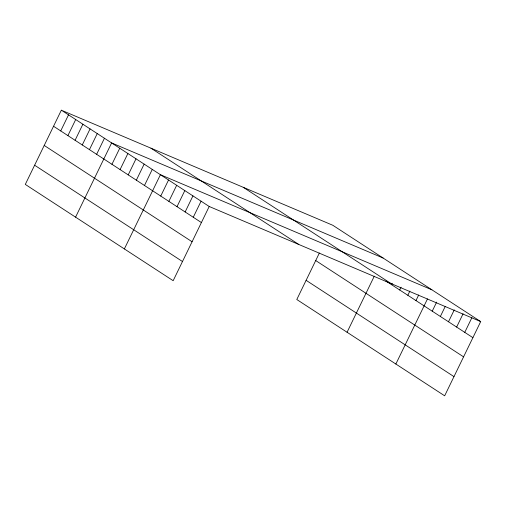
<?xml version="1.0" encoding="UTF-8"?>
<svg xmlns="http://www.w3.org/2000/svg" width="506" height="506" viewBox="0 0 506 506"><rect width="100%" height="100%" fill="white"/><g stroke="black" fill="none" stroke-linecap="round" stroke-linejoin="round"><path stroke-width="0.76" d="M61.34 110.188L25.3 184.412L173.166 280.71L209.206 206.486L61.34 110.188L332.834 225.29L480.7 321.588L444.66 395.812L296.794 299.514L319.375 253.013M60.72 130.934L68.525 114.862M67.905 135.608L75.704 119.542M75.084 140.288L82.889 124.217M82.269 144.969L90.068 128.897M89.448 149.643L97.253 133.571M96.633 154.324L104.432 138.252M75.577 217.156L111.617 142.926L383.112 258.028M111.946 164.292L119.751 148.226M120.08 169.592L127.879 153.52M128.208 174.886L136.013 158.814M136.342 180.187L144.147 164.115M144.476 185.481L152.281 169.409M124.368 248.933L160.415 174.709L431.903 289.811M160.744 196.075L168.542 180.003M168.871 201.369L176.676 185.297M177.005 206.669L184.81 190.598M185.139 211.963L192.944 195.892M193.273 217.257L201.078 201.192M347.065 332.259L374.307 276.156M391.568 284.695L392.251 283.297M399.702 289.989L401.062 287.193M407.836 295.289L409.873 291.095M415.97 300.583L418.683 294.992M395.863 364.035L427.494 298.894M432.232 311.177L436.646 302.095M440.365 316.471L445.116 306.693M448.499 321.772L454.268 309.893M456.633 327.066L463.079 313.79M464.761 332.366L471.889 317.692M209.206 206.486L480.7 321.588M243.241 187.302L391.106 283.607M385.939 281.026L472.895 337.66M150.933 148.169L298.799 244.468M315.712 260.552L463.578 356.85M306.111 280.324L453.977 376.622M53.541 126.253L201.407 222.558M44.218 145.45L192.084 241.748M34.617 165.222L182.483 261.52"/></g></svg>
